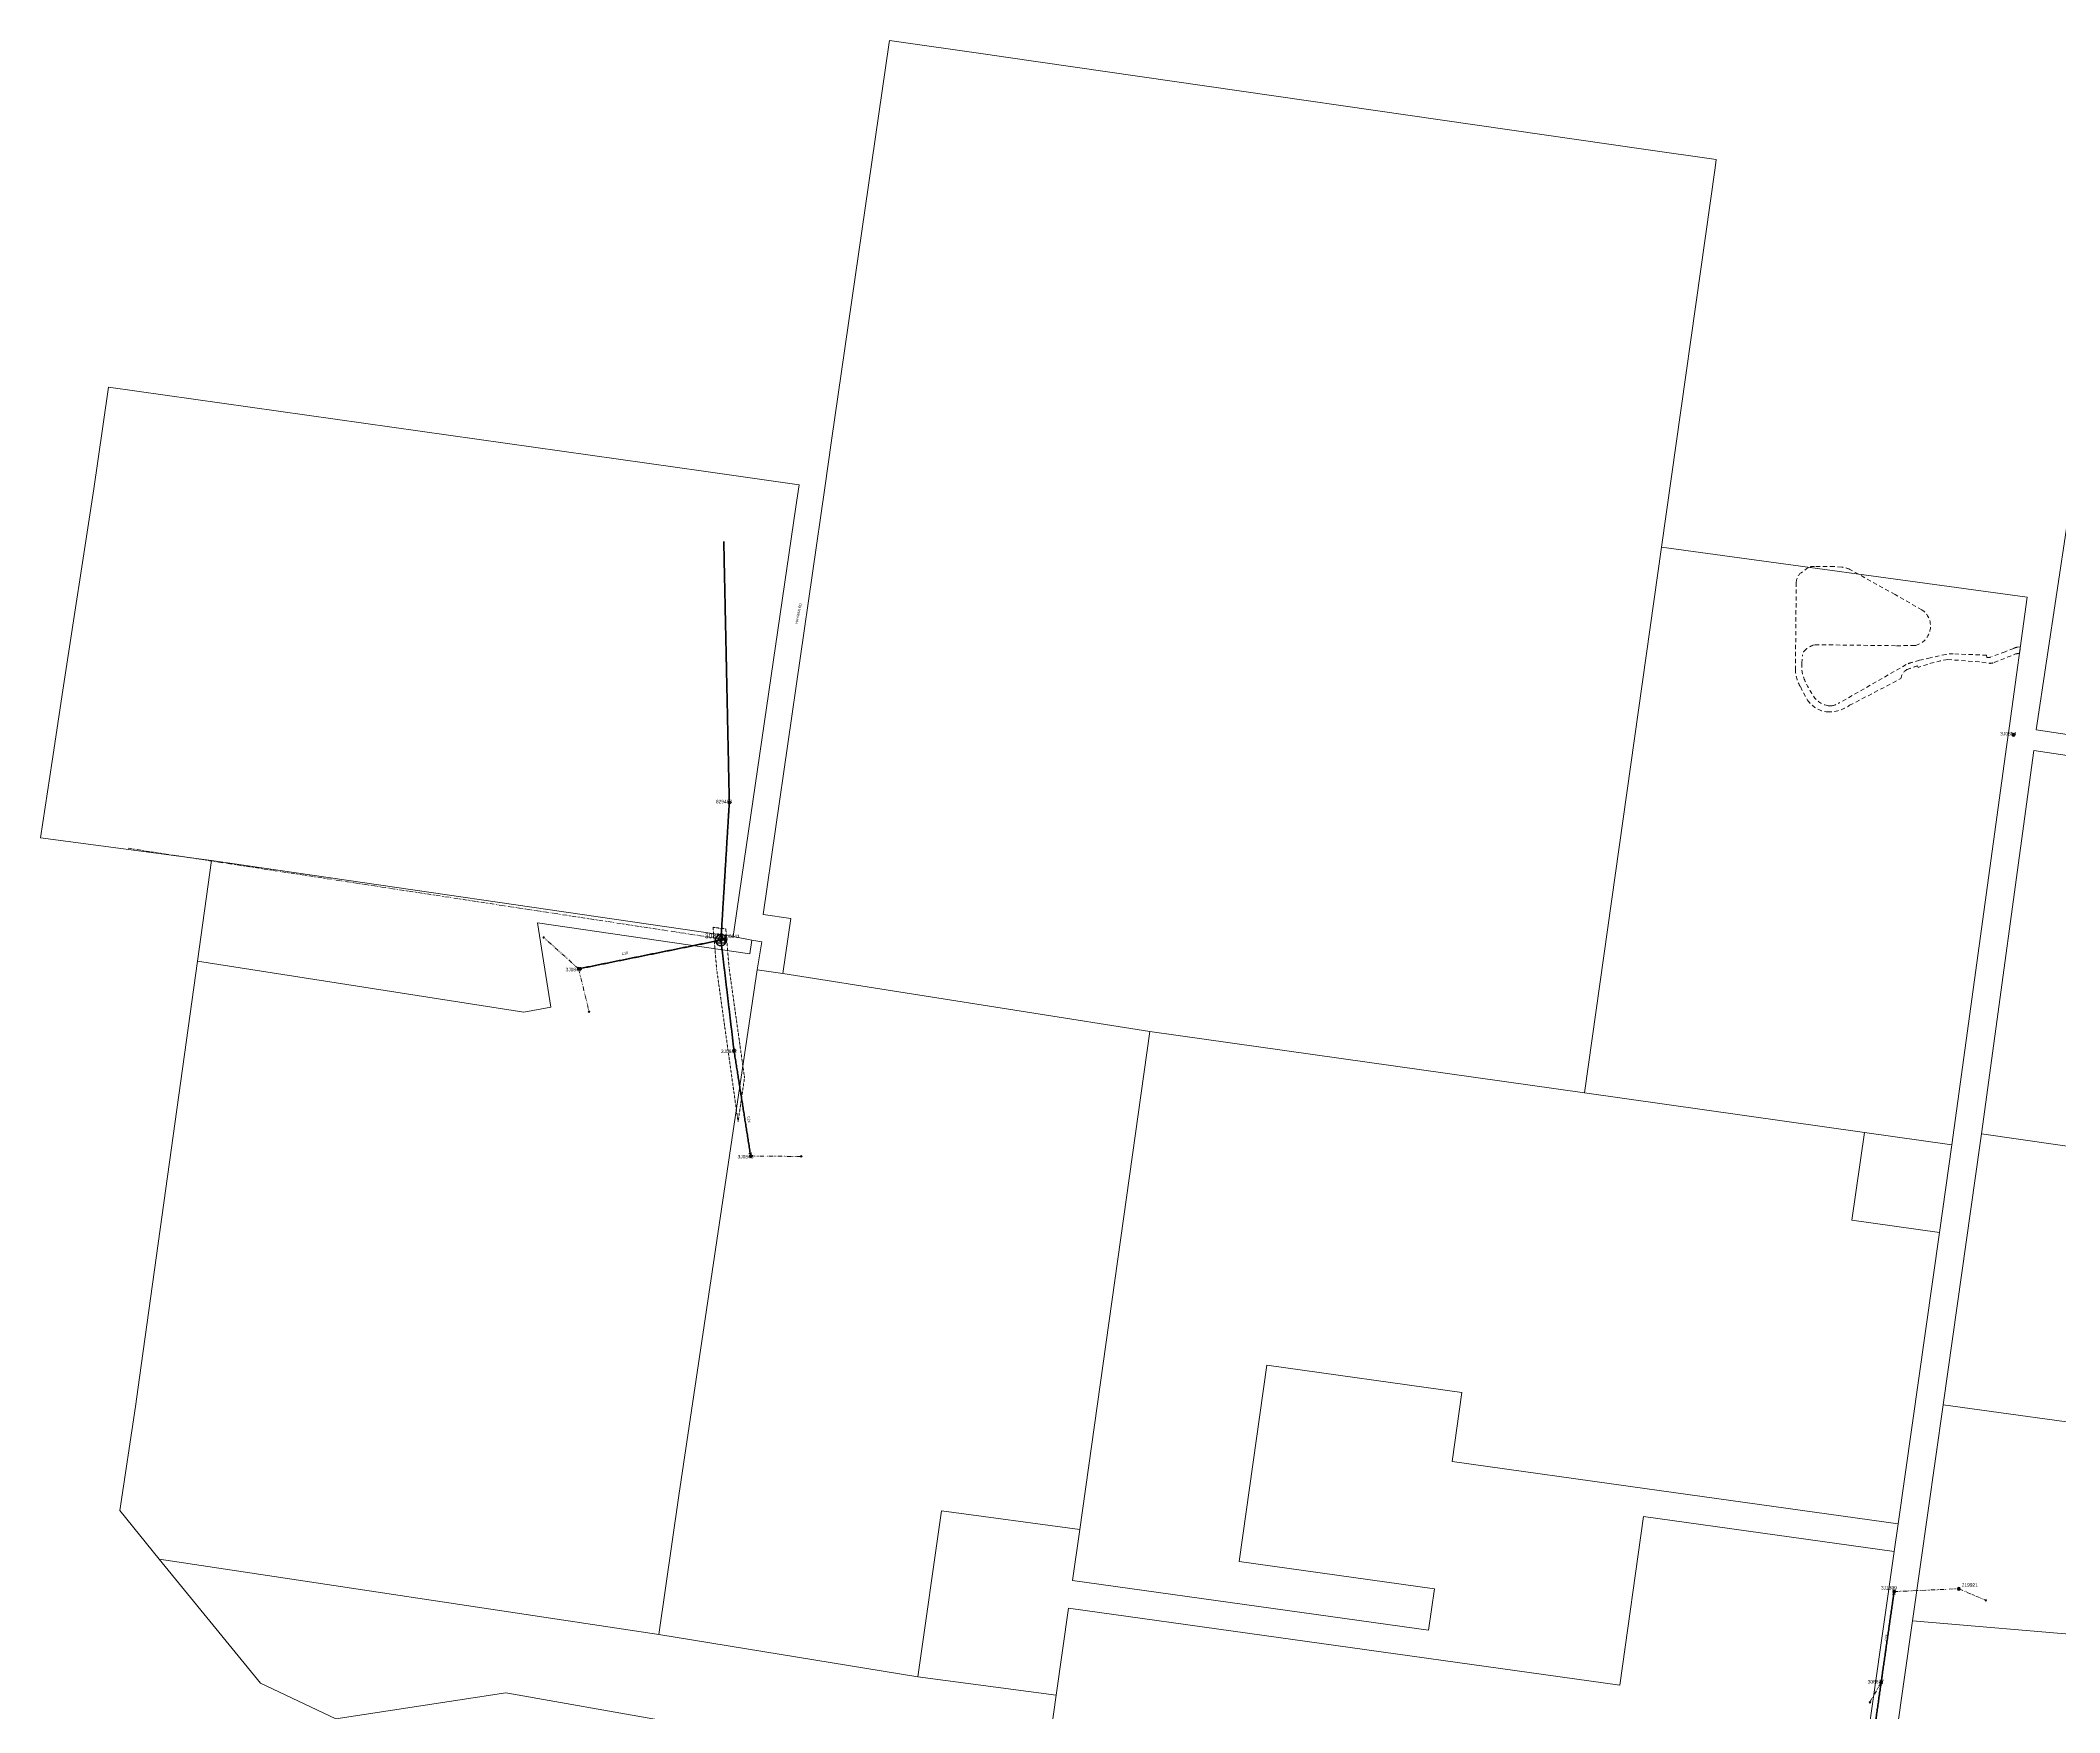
# Model space of a CAD drawing. Header units: metres. Extents: x 244561 to 254068, y 6159332 to 6162744.
# Drawn here: x 249510 to 250965, y 6161540 to 6162744 of the extents above; entities that cross this region are included whole.
import ezdxf
from ezdxf.enums import TextEntityAlignment as Align

# ---------------------------------------------------------------- set-up
doc = ezdxf.new("R2010")
doc.units = ezdxf.units.M
for name, pattern in [('Cable Exist OH', [1, 1, 0]), ('Dash', [5, 3, -2]), ('DASHED', [19.05, 12.7, -6.35]), ('HIDDEN2', [0.1875, 0.125, -0.0625]), ('PHANTOMX2', [6.6, 3, -0.75, 0.2, -0.75, 0.2, -0.75, 0.2, -0.75])]:
    doc.linetypes.add(name, pattern=pattern)
doc.layers.get('0').update_dxf_attribs({"color": 6})
for name, color, linetype, lineweight in [('_User_HV_Exist', 1, 'Continuous', 35), ('_User_LV_Exist', 5, 'Continuous', 35), ('Cadastre Developer_SP_EXT', 98, 'Continuous', 15), ('Cadastre Developer_SP_NEW', 92, 'Continuous', 15), ('Cadastre Land Parcels_SP_EXT', 118, 'Continuous', 15), ('Cadastre Other Property_SP_EXT', 138, 'DASHED', 15), ('Cadastre Roads_SP_EXT', 218, 'Continuous', 15), ('Mains_HV_EXT', 13, 'Continuous', 25), ('Mains_LV_EXT', 163, 'Continuous', 25), ('Services_SP_EXT', 42, 'PHANTOMX2', 20)]:
    doc.layers.add(name, color=color, linetype=linetype, lineweight=lineweight)
for name, color, linetype in [('Equip_LV_EXT', 7, 'Continuous'), ('Sub_SP_TR_HV_LV_EXT', 7, 'Continuous'), ('SupportsOH_SP_TR_HV_LV_SL_EXT', 7, 'Continuous')]:
    doc.layers.add(name, color=color, linetype=linetype)
doc.styles.add('POLE_LABEL', font='arial.ttf', dxfattribs={"height": 2})
doc.styles.get("Standard").update_dxf_attribs({"font": 'arial.ttf'})

# ---------------------------------------------------------------- blocks, each defined once
blk = doc.blocks.new('SUB_POLE_EXT')
at = {"flags": 128}
for points in [[(0, 4), (-0.1, 4), (-0.2, 4), (-0.3, 4), (-0.4, 4), (-0.5, 4), (-0.6, 3.9), (-0.7, 3.9), (-0.8, 3.9), (-0.9, 3.9), (-1, 3.9), (-1.1, 3.8), (-1.2, 3.8), (-1.3, 3.8), (-1.4, 3.7), (-1.5, 3.7), (-1.6, 3.7), (-1.7, 3.6), (-1.8, 3.6), (-1.8, 3.6), (-1.9, 3.5), (-2, 3.5), (-2.1, 3.4), (-2.2, 3.4), (-2.3, 3.3), (-2.3, 3.2), (-2.4, 3.2), (-2.5, 3.1), (-2.6, 3.1), (-2.6, 3), (-2.7, 2.9), (-2.8, 2.9), (-2.9, 2.8), (-2.9, 2.7), (-3, 2.6), (-3.1, 2.6), (-3.1, 2.5), (-3.2, 2.4), (-3.2, 2.3), (-3.3, 2.3), (-3.4, 2.2), (-3.4, 2.1), (-3.5, 2), (-3.5, 1.9), (-3.6, 1.8), (-3.6, 1.8), (-3.6, 1.7), (-3.7, 1.6), (-3.7, 1.5), (-3.7, 1.4), (-3.8, 1.3), (-3.8, 1.2), (-3.8, 1.1), (-3.9, 1), (-3.9, 0.9), (-3.9, 0.8), (-3.9, 0.7), (-3.9, 0.6), (-4, 0.5), (-4, 0.4), (-4, 0.3), (-4, 0.2), (-4, 0.1), (-4, 0), (-4, 0), (-4, -0.1), (-4, -0.2), (-4, -0.3), (-4, -0.4), (-4, -0.5), (-3.9, -0.6), (-3.9, -0.7), (-3.9, -0.8), (-3.9, -0.9), (-3.9, -1), (-3.8, -1.1), (-3.8, -1.2), (-3.8, -1.3), (-3.7, -1.4), (-3.7, -1.5), (-3.7, -1.6), (-3.6, -1.7), (-3.6, -1.8), (-3.6, -1.8), (-3.5, -1.9), (-3.5, -2), (-3.4, -2.1), (-3.4, -2.2), (-3.3, -2.3), (-3.2, -2.3), (-3.2, -2.4), (-3.1, -2.5), (-3.1, -2.6), (-3, -2.6), (-2.9, -2.7), (-2.9, -2.8), (-2.8, -2.9), (-2.7, -2.9), (-2.6, -3), (-2.6, -3.1), (-2.5, -3.1), (-2.4, -3.2), (-2.3, -3.2), (-2.3, -3.3), (-2.2, -3.4), (-2.1, -3.4), (-2, -3.5), (-1.9, -3.5), (-1.8, -3.6), (-1.8, -3.6), (-1.7, -3.6), (-1.6, -3.7), (-1.5, -3.7), (-1.4, -3.7), (-1.3, -3.8), (-1.2, -3.8), (-1.1, -3.8), (-1, -3.9), (-0.9, -3.9), (-0.8, -3.9), (-0.7, -3.9), (-0.6, -3.9), (-0.5, -4), (-0.4, -4), (-0.3, -4), (-0.2, -4), (-0.1, -4), (0, -4), (0, -4), (0.1, -4), (0.2, -4), (0.3, -4), (0.4, -4), (0.5, -4), (0.6, -3.9), (0.7, -3.9), (0.8, -3.9), (0.9, -3.9), (1, -3.9), (1.1, -3.8), (1.2, -3.8), (1.3, -3.8), (1.4, -3.7), (1.5, -3.7), (1.6, -3.7), (1.7, -3.6), (1.8, -3.6), (1.8, -3.6), (1.9, -3.5), (2, -3.5), (2.1, -3.4), (2.2, -3.4), (2.3, -3.3), (2.3, -3.2), (2.4, -3.2), (2.5, -3.1), (2.6, -3.1), (2.6, -3), (2.7, -2.9), (2.8, -2.9), (2.9, -2.8), (2.9, -2.7), (3, -2.6), (3.1, -2.6), (3.1, -2.5), (3.2, -2.4), (3.2, -2.3), (3.3, -2.3), (3.4, -2.2), (3.4, -2.1), (3.5, -2), (3.5, -1.9), (3.6, -1.8), (3.6, -1.8), (3.6, -1.7), (3.7, -1.6), (3.7, -1.5), (3.7, -1.4), (3.8, -1.3), (3.8, -1.2), (3.8, -1.1), (3.9, -1), (3.9, -0.9), (3.9, -0.8), (3.9, -0.7), (3.9, -0.6), (4, -0.5), (4, -0.4), (4, -0.3), (4, -0.2), (4, -0.1), (4, 0), (4, 0), (4, 0.1), (4, 0.2), (4, 0.3), (4, 0.4), (4, 0.5), (3.9, 0.6), (3.9, 0.7), (3.9, 0.8), (3.9, 0.9), (3.9, 1), (3.8, 1.1), (3.8, 1.2), (3.8, 1.3), (3.7, 1.4), (3.7, 1.5), (3.7, 1.6), (3.6, 1.7), (3.6, 1.8), (3.6, 1.8), (3.5, 1.9), (3.5, 2), (3.4, 2.1), (3.4, 2.2), (3.3, 2.3), (3.2, 2.3), (3.2, 2.4), (3.1, 2.5), (3.1, 2.6), (3, 2.6), (2.9, 2.7), (2.9, 2.8), (2.8, 2.9), (2.7, 2.9), (2.6, 3), (2.6, 3.1), (2.5, 3.1), (2.4, 3.2), (2.3, 3.2), (2.3, 3.3), (2.2, 3.4), (2.1, 3.4), (2, 3.5), (1.9, 3.5), (1.8, 3.6), (1.8, 3.6), (1.7, 3.6), (1.6, 3.7), (1.5, 3.7), (1.4, 3.7), (1.3, 3.8), (1.2, 3.8), (1.1, 3.8), (1, 3.9), (0.9, 3.9), (0.8, 3.9), (0.7, 3.9), (0.6, 3.9), (0.5, 4), (0.4, 4), (0.3, 4), (0.2, 4), (0.1, 4), (0, 4)], [(0, 4), (-3.5, -2), (3.5, -2)]]:
    blk.add_lwpolyline(points, close=True, dxfattribs=at)
at = {"flags": 8}
blk.add_attdef('ASSET_NUM', text='', height=2.5, dxfattribs=at).set_placement((0, 7), align=Align.MIDDLE_CENTER)
for tag, flags, p in [('STREET_CODE', 9, (-1.4, 1.4)), ('NO_PHASES', 9, (-1.4, 1)), ('OPERATED_BY', 9, (-1.4, 0.6)), ('MAINTAINED_BY', 9, (-1.4, 0.4)), ('ORIENTATION', 9, (-1.4, 0.2)), ('OWNED_BY', 9, (-1.4, 0)), ('CONSTRUCTED_VOLTAGE', 9, (-1.1, 0.7)), ('OPERATING_VOLTAGE', 9, (-1.1, 0.3)), ('STATE', 9, (-1.4, -0.4)), ('USAGE', 9, (-1.4, -0.8)), ('LEGEND', 9, (-1.4, -1)), ('SUBURB', 9, (-1.4, -1.2)), ('STREETNAME', 9, (-1.4, -1.4)), ('LOCATION', 9, (-1.4, -1.6)), ('NOTES', 9, (-1.4, -1.8)), ('Z', 1, (-1.4, -2)), ('SECONDARY_VOLTAGE', 9, (-1.1, -0.7)), ('SUBSTATION_TYPE', 9, (-1.1, -1.1))]:
    blk.add_attdef(tag, text='', height=0.1, dxfattribs=dict(flags=flags)).set_placement(p, align=Align.MIDDLE_LEFT)
blk = doc.blocks.new('LV_OH_LINKS_DISTFUSE_EXT')
for p, q in [((0, 0), (0.96, 0)), ((3.84, 0), (4.8, 0))]:
    blk.add_line(p, q)
blk.add_lwpolyline([(3.84, -1.2), (3.84, 1.2), (0.96, -1.2), (0.96, 1.2)], close=True)
at = {"flags": 9}
for tag, p in [('ACTUAL_STATUS', (0, 0)), ('CONSTRUCTED_VOLTAGE', (0, -0.2)), ('OPERATING_VOLTAGE', (0, -0.6)), ('ORIENTATION', (0, -0.8)), ('OWNED_BY', (0, -1)), ('STATE', (0, -1.2)), ('SWITCH_TYPE', (0, -1.4)), ('NO_PHASES', (0, -0.4)), ('USAGE', (0, -1.6)), ('NOTES', (0, -1.8))]:
    blk.add_attdef(tag, text='', height=0.2, dxfattribs=at).set_placement(p, align=Align.MIDDLE_LEFT)
at = {"flags": 1}
blk.add_attdef('Z', (0, 0), '', height=0.2, dxfattribs=at)
blk = doc.blocks.new('CCP_EXT')
blk.add_wipeout([(0, 0.6), (0.6, 0), (0, -0.6), (-0.6, 0)])
blk.add_lwpolyline([(-0.6, 0), (0, 0.6), (0.6, 0), (0, -0.6), (-0.6, 0)])
at = {"flags": 1}
blk.add_attdef('Z', (0, 0), '', height=0.2, dxfattribs=at)
at = {"flags": 9}
for tag, p in [('CCP_TYPE', (0, 0)), ('CONSTRUCTED_VOLTAGE', (0, -0.2)), ('NO_PHASES', (0, -0.4)), ('OPERATING_VOLTAGE', (0, -0.6)), ('ORIENTATION', (0, -0.8)), ('OWNED_BY', (0, -1)), ('USAGE', (0, -1.2)), ('LEGEND', (0, -1.4)), ('LIFE_SUPPORT', (0, -1.6)), ('STATE', (0, -1.8)), ('NOTES', (0, -2))]:
    blk.add_attdef(tag, text='', height=0.2, dxfattribs=at).set_placement(p, align=Align.MIDDLE_LEFT)
blk = doc.blocks.new('POLE_EXT')
blk.add_hatch(color=256).paths.add_polyline_path([(-1, 0, 1), (1, 0, 1)])
blk.add_lwpolyline([(-1, 0, 1), (1, 0, 1)], format="xyb", close=True)
at = {"flags": 8}
blk.add_attdef('pNumber', text='', height=2, dxfattribs=at).set_placement((2.5, 2.5), align=Align.MIDDLE_CENTER)
at = {"style": 'POLE_LABEL', "flags": 9}
for tag, p in [('STRUCTURE_PLANT_NUMBER', (1.4, 0)), ('STREET_CODE', (1.4, -0.2))]:
    blk.add_attdef(tag, text='', height=0.2, dxfattribs=at).set_placement(p, align=Align.MIDDLE_LEFT)
at = {"flags": 9}
for tag, p in [('OWNED_BY', (1.4, -0.4)), ('PARENT', (1.4, -0.6)), ('SPECIAL_USE', (1.4, -0.8)), ('STATE', (1.4, -1)), ('USAGE', (1.4, -1.2)), ('cLV', (1.4, -1.4)), ('hDepth', (1.4, -1.6)), ('hDia', (1.4, -1.8)), ('cHV', (1.4, -2)), ('LBRACKET', (1.4, -2.2)), ('LExisting', (1.4, -2.4)), ('LANTNUMBER', (1.4, -2.6)), ('LOther', (1.4, -2.8)), ('LRemove', (1.4, -3)), ('LEGEND', (1.4, -3.2)), ('cLinedev', (1.4, -3.4)), ('LOCATION', (1.4, -3.6)), ('pExisting', (1.4, -3.8)), ('PFNUMBER', (1.4, -4)), ('NEWPFNUMBER', (1.4, -4.2)), ('pFooting', (1.4, -4.4)), ('pNew', (1.4, -4.6)), ('pRelocate', (1.4, -5)), ('pRemove', (1.4, -5.2)), ('pReplace', (1.4, -5.4)), ('pStay', (1.4, -5.6)), ('pType', (1.4, -5.8)), ('cspan', (1.4, -6)), ('STREETNAME', (1.4, -6.2)), ('SUBURB', (1.4, -6.4)), ('NOTES', (1.4, -6.6)), ('MAINTAINED_BY', (1.4, -6.8)), ('OPERATED_BY', (1.4, -7))]:
    blk.add_attdef(tag, text='', height=0.2, dxfattribs=at).set_placement(p, align=Align.MIDDLE_LEFT)
at = {"flags": 1}
blk.add_attdef('Z', (1.4, -7.3), '', height=0.2, dxfattribs=at)
blk = doc.blocks.new('End Shackle_EXT')
blk.add_wipeout([(0, 0.3), (1.8, 0.3), (1.8, -0.3), (0, -0.3)])
blk.add_line((1.8, -1), (1.8, 1))
at = {"flags": 1}
blk.add_attdef('Z', (0, 0), '', height=0.2, dxfattribs=at)
at = {"flags": 9}
for tag, p in [('CONNECTOR_TYPE', (0, 0)), ('CONSTRUCTED_VOLTAGE', (0, -0.2)), ('NO_PHASES', (0, -0.4)), ('OPERATING_VOLTAGE', (0, -0.6)), ('ORIENTATION', (0, -0.8)), ('OWNED_BY', (0, -1)), ('STATE', (0, -1.2)), ('USAGE', (0, -1.4)), ('NOTES', (0, -1.6))]:
    blk.add_attdef(tag, text='', height=0.2, dxfattribs=at).set_placement(p, align=Align.MIDDLE_LEFT)

msp = doc.modelspace()

# ---------------------------------------------------------------- linework, layer by layer
at = {"layer": '_User_HV_Exist', "linetype": 'Cable Exist OH'}
msp.add_lwpolyline([(250002.7164, 6162383.3796), (250006.707, 6162195.18), (250000.659, 6162096.142)], dxfattribs=at)
at = {"layer": 'Cadastre Developer_SP_EXT', "linetype": 'Dash'}
msp.add_lwpolyline([(250936.9923, 6162307.3327), (250934.7917, 6162307.0915), (250934.7917, 6162307.0915, 0.122565009), (250932.1426, 6162306.2494), (250932.1426, 6162306.2494), (250925.9803, 6162303.7824), (250916.3135, 6162300.315), (250916.3135, 6162300.315, -0.135659905), (250912.7884, 6162299.6372), (250912.7884, 6162299.6372), (250912.599, 6162301.3361), (250888.5771, 6162302.3736), (250888.5771, 6162302.3736, 0.067452913), (250883.3382, 6162301.8793), (250883.3382, 6162301.8793), (250872.0199, 6162299.5558), (250864.3584, 6162297.6778), (250858.9212, 6162296.1461), (250858.9212, 6162296.1461, 0.075575081), (250854.7198, 6162294.5641), (250854.7198, 6162294.5641), (250806.3312, 6162266.9342), (250806.3312, 6162266.9342, -0.076668292), (250800.9932, 6162264.8579), (250800.9932, 6162264.8579), (250798.5218, 6162264.9082), (250798.5218, 6162264.9082, -0.204988995), (250787.8457, 6162271.8283), (250787.8457, 6162271.8283, -0.045902532), (250780.8265, 6162285.0246), (250780.8265, 6162285.0246, -0.113483549), (250779.5419, 6162295.6015), (250779.5419, 6162295.6015), (250779.8882, 6162301.385), (250779.8882, 6162301.385, -0.215762975), (250782.6053, 6162305.6353), (250782.6053, 6162305.6353, -0.075047609), (250787.6977, 6162308.6513), (250787.6977, 6162308.6513), (250788.9823, 6162308.8985), (250847.7997, 6162308.2059), (250859.9586, 6162308.305), (250861.5407, 6162308.453), (250861.5407, 6162308.453, 0.593774114), (250867.6201, 6162332.7709), (250867.6201, 6162332.7709), (250865.8901, 6162334.0066), (250846.6143, 6162345.0793), (250814.0415, 6162363.1682), (250814.0415, 6162363.1682, 0.095805108), (250808.2092, 6162364.7502), (250808.2092, 6162364.7502), (250802.6729, 6162365.2445), (250788.5368, 6162365.3436), (250788.5368, 6162365.3436, 0.126021487), (250783.9905, 6162364.4542), (250783.9905, 6162364.4542), (250778.8997, 6162360.7959), (250778.8997, 6162360.7959, 0.217440659), (250775.4396, 6162353.7278), (250775.4396, 6162353.7278), (250774.8462, 6162291.1544), (250774.8462, 6162291.1544, 0.137778407), (250778.4054, 6162278.698), (250778.4054, 6162278.698), (250783.5451, 6162269.0105), (250783.5451, 6162269.0105, 0.220429245), (250797.9786, 6162260.5084), (250797.9786, 6162260.5084, 0.160512865), (250813.8936, 6162265.2545), (250813.8936, 6162265.2545), (250850.8646, 6162284.5303), (250850.8646, 6162284.5303, -0.232182144), (250855.1149, 6162290.9561), (250855.1149, 6162290.9561, -0.020198698), (250862.7276, 6162293.7235), (250862.7276, 6162293.7235), (250863.2218, 6162292.4389), (250863.2218, 6162292.4389, -0.04935719), (250884.4748, 6162298.2713), (250884.4748, 6162298.2713), (250909.2633, 6162296.3933), (250914.2461, 6162295.5541), (250914.2461, 6162295.5541, 0.141784931), (250918.0909, 6162296.1579), (250918.0909, 6162296.1579), (250933.0039, 6162302.0406), (250933.0039, 6162302.0406, -0.122371754), (250936.3189, 6162302.5156), (250936.3189, 6162302.5156), (250936.9923, 6162307.3327)], format="xyb", close=True, dxfattribs=at)
at = {"layer": 'Cadastre Developer_SP_NEW', "linetype": 'Continuous'}
for points in [[(250678.3725, 6162379.1332), (250716.9694, 6162652.4109), (250717.8219, 6162658.4495), (250665.4105, 6162665.999), (250206.0168, 6162732.1718), (250191.2199, 6162734.3029), (250122.1073, 6162744.2564), (250121.5754, 6162741.1521), (250080.4105, 6162456.0852), (250075.4957, 6162422.0485), (250031.0885, 6162114.5005), (250050.9413, 6162111.6348), (250045.2404, 6162072.1781), (250309.6844, 6162030.3972), (250622.8676, 6161986.1237), (250678.3725, 6162379.1332)], [(251175.9008, 6162415.6499), (250978.1357, 6162445.465), (250948.3219, 6162247.698), (251146.0863, 6162217.8849), (251175.9008, 6162415.6499)], [(250927.0513, 6162235.3704), (250929.1463, 6162250.5888), (250941.9078, 6162343.279), (250678.3725, 6162379.1332), (250622.8676, 6161986.1237), (250824.5834, 6161957.6078), (250887.5811, 6161948.6657), (250927.0513, 6162235.3704)], [(250887.5811, 6161948.6657), (250824.5834, 6161957.6078), (250815.6119, 6161894.4111), (250878.6102, 6161885.4672), (250887.5811, 6161948.6657)], [(250142.6192, 6161565.3898), (249955.9198, 6161595.8387), (249595.9727, 6161650.0531), (249668.87, 6161560.783), (249723.1886, 6161535.0462), (249845.6449, 6161553.9722), (249959.7441, 6161533.6443), (250008.2429, 6161465.5101), (250101.1214, 6161428.4146), (250194.8277, 6161418.512), (250225.9175, 6161435.893), (250242.3211, 6161552.1242), (250142.6192, 6161565.3898)]]:
    msp.add_lwpolyline(points, close=True, dxfattribs=at)
msp.add_lwpolyline([(251363.8959, 6162169.9848), (250946.5291, 6162232.7076), (250908.9569, 6161956.5849), (251128.8201, 6161924.954)], dxfattribs=at)
at = {"layer": 'Cadastre Land Parcels_SP_EXT', "linetype": 'Continuous'}
for points in [[(250678.3725, 6162379.1332), (250716.9694, 6162652.4109), (250717.8219, 6162658.4495), (250665.4105, 6162665.999), (250206.0168, 6162732.1718), (250191.2199, 6162734.3029), (250122.1073, 6162744.2564), (250121.5754, 6162741.1521), (250080.4105, 6162456.0852), (250075.4957, 6162422.0485), (250031.0885, 6162114.5005), (250050.9413, 6162111.6348), (250045.2404, 6162072.1781), (250309.6844, 6162030.3972), (250622.8676, 6161986.1237), (250678.3725, 6162379.1332)], [(250012.2838, 6162118.6225), (250054.5999, 6162408.1965), (250056.9242, 6162424.1012), (249988.0781, 6162433.8228), (249559.4652, 6162494.3611), (249551.8238, 6162441.1651), (249548.7848, 6162421.2941), (249526.5868, 6162276.1253), (249518.7675, 6162224.9914), (249510.3204, 6162169.7481), (249633.5553, 6162153.3706), (250009.3815, 6162098.7484), (250012.2838, 6162118.6225)], [(251175.9008, 6162415.6499), (250978.1357, 6162445.465), (250948.3219, 6162247.698), (251146.0863, 6162217.8849), (251175.9008, 6162415.6499)], [(250927.0513, 6162235.3704), (250929.1463, 6162250.5888), (250941.9078, 6162343.279), (250678.3725, 6162379.1332), (250622.8676, 6161986.1237), (250824.5834, 6161957.6078), (250887.5811, 6161948.6657), (250927.0513, 6162235.3704)], [(249633.5553, 6162153.3706), (249623.4853, 6162080.9092), (249858.6723, 6162044.1488), (249878.1868, 6162047.8174), (249868.482, 6162108.534), (250021.5303, 6162086.2054), (250022.9996, 6162095.9876), (250009.3815, 6162098.7484), (249633.5553, 6162153.3706)], [(249868.482, 6162108.534), (249878.1868, 6162047.8174), (249858.6723, 6162044.1488), (249623.4853, 6162080.9092), (249581.8145, 6161781.0516), (249578.9091, 6161760.1472), (249567.4544, 6161685.209), (249595.9727, 6161650.0531), (249955.9198, 6161595.8387), (249970.2165, 6161696.0076), (250026.865, 6162074.7276), (250030.2304, 6162094.8748), (250022.9996, 6162095.9876), (250021.5303, 6162086.2054), (249868.482, 6162108.534)], [(250309.6844, 6162030.3972), (250045.2404, 6162072.1781), (250026.865, 6162074.7276), (249970.2165, 6161696.0076), (249955.9198, 6161595.8387), (250142.6192, 6161565.3898), (250159.4794, 6161684.9045), (250259.18, 6161671.6346), (250309.6844, 6162030.3972)], [(250878.6102, 6161885.4672), (250815.6119, 6161894.4111), (250824.5834, 6161957.6078), (250622.8676, 6161986.1237), (250309.6844, 6162030.3972), (250259.18, 6161671.6346), (250253.9996, 6161634.8422), (250510.5968, 6161598.9444), (250514.7775, 6161628.8341), (250374.1254, 6161648.5111), (250393.9132, 6161789.9627), (250534.56, 6161770.285), (250527.5929, 6161720.4799), (250668.0087, 6161700.8367), (250848.8085, 6161675.5421), (250878.6102, 6161885.4672)], [(250887.5811, 6161948.6657), (250824.5834, 6161957.6078), (250815.6119, 6161894.4111), (250878.6102, 6161885.4672), (250887.5811, 6161948.6657)], [(251128.8201, 6161924.954), (250908.9569, 6161956.5849), (250907.9668, 6161949.7922), (250881.2937, 6161761.2499), (251010.2242, 6161743.622), (250989.0847, 6161594.7264), (250859.227, 6161605.8104), (250835.7088, 6161440.1525), (251089.6478, 6161403.8411), (251128.8201, 6161924.954)], [(250668.0087, 6161700.8367), (250527.5929, 6161720.4799), (250534.56, 6161770.285), (250393.9132, 6161789.9627), (250374.1254, 6161648.5111), (250514.7775, 6161628.8341), (250510.5968, 6161598.9444), (250253.9996, 6161634.8422), (250259.18, 6161671.6346), (250159.4794, 6161684.9045), (250142.6192, 6161565.3898), (250242.3211, 6161552.1242), (250251.1796, 6161614.9227), (250509.0985, 6161578.8448), (250648.4408, 6161559.3543), (250665.4396, 6161680.8804), (250845.9814, 6161655.6267), (250848.8085, 6161675.5421), (250668.0087, 6161700.8367)], [(251010.2242, 6161743.622), (250881.2937, 6161761.2499), (250859.227, 6161605.8104), (250989.0847, 6161594.7264), (251010.2242, 6161743.622)], [(250845.9814, 6161655.6267), (250665.4396, 6161680.8804), (250648.4408, 6161559.3543), (250509.0985, 6161578.8448), (250251.1796, 6161614.9227), (250242.3211, 6161552.1242), (250225.9175, 6161435.893), (250222.3891, 6161410.893), (250188.2037, 6161168.6666), (250433.3887, 6161131.7424), (250515.0603, 6161119.939), (250532.9043, 6161117.3844), (250592.2306, 6161109.048), (250596.5743, 6161137.8604), (250692.902, 6161144.5094), (250780.3728, 6161168.1251), (250761.0465, 6161210.39), (250709.3185, 6161363.0839), (250709.1948, 6161401.8671), (250811.0243, 6161409.4127), (250815.7958, 6161442.9991), (250845.9814, 6161655.6267)], [(250142.6192, 6161565.3898), (249955.9198, 6161595.8387), (249595.9727, 6161650.0531), (249668.87, 6161560.783), (249723.1886, 6161535.0462), (249845.6449, 6161553.9722), (249959.7441, 6161533.6443), (250008.2429, 6161465.5101), (250101.1214, 6161428.4146), (250194.8277, 6161418.512), (250225.9175, 6161435.893), (250242.3211, 6161552.1242), (250142.6192, 6161565.3898)]]:
    msp.add_lwpolyline(points, close=True, dxfattribs=at)
msp.add_lwpolyline([(251363.8959, 6162169.9848), (250946.5291, 6162232.7076), (250908.9569, 6161956.5849), (251128.8201, 6161924.954)], dxfattribs=at)
at = {"layer": 'Cadastre Other Property_SP_EXT', "linetype": 'HIDDEN2'}
msp.add_lwpolyline([(250004.1838, 6162104.1238), (249995.0464, 6162105.3384), (249997.5843, 6162075.1807), (250013.028, 6161965.2062), (250017.6583, 6161996.976), (250006.535, 6162076.185), (250004.1838, 6162104.1238)], close=True, dxfattribs=at)
at = {"layer": 'Mains_HV_EXT', "linetype": 'Cable Exist OH'}
msp.add_lwpolyline([(250002.7164, 6162383.3796), (250006.707, 6162195.18), (250000.659, 6162096.142)], dxfattribs=at)
at = {"layer": 'Services_SP_EXT'}
msp.add_lwpolyline([(250845.958, 6161626.8093), (250892.65, 6161628.86)], dxfattribs=at)

# ---------------------------------------------------------------- block references
at = {"layer": 'Equip_LV_EXT'}
for p in [(250000.2523, 6162097.0556), (250000.659, 6162097.142)]:
    msp.add_blockref('LV_OH_LINKS_DISTFUSE_EXT', p, dxfattribs=at)
at = {"layer": 'Sub_SP_TR_HV_LV_EXT'}
ref = msp.add_blockref('SUB_POLE_EXT', (250000.659, 6162096.142), dxfattribs=at)
ref.add_attrib('ASSET_NUM', '30828', dxfattribs={"layer": '0', "height": 3.5}).set_placement((250002.659, 6162096.392), align=Align.BOTTOM_RIGHT)
at = {"layer": 'SupportsOH_SP_TR_HV_LV_SL_EXT'}
ref = msp.add_blockref('POLE_EXT', (250931.8865, 6162244.0646), dxfattribs=at)
ref.add_attrib('ASSET_NUM', '3J0854', dxfattribs={"layer": '0', "height": 2.5, "style": 'POLE_LABEL'}).set_placement((250933.8865, 6162244.8146), align=Align.MIDDLE_RIGHT)
ref = msp.add_blockref('POLE_EXT', (250006.707, 6162195.18), dxfattribs=at)
ref.add_attrib('ASSET_NUM', '829498', dxfattribs={"layer": '0', "height": 2.5, "style": 'POLE_LABEL'}).set_placement((250008.707, 6162195.93), align=Align.MIDDLE_RIGHT)
ref = msp.add_blockref('POLE_EXT', (250000.659, 6162096.142), dxfattribs=at)
ref.add_attrib('ASSET_NUM', '3J0841', dxfattribs={"layer": '0', "height": 2.5, "style": 'POLE_LABEL'}).set_placement((250002.659, 6162096.892), align=Align.BOTTOM_LEFT)
ref = msp.add_blockref('POLE_EXT', (249898.172, 6162075.414), dxfattribs=at)
ref.add_attrib('ASSET_NUM', '3J0844', dxfattribs={"layer": '0', "height": 2.5, "style": 'POLE_LABEL'}).set_placement((249900.172, 6162076.164), align=Align.TOP_RIGHT)
ref = msp.add_blockref('POLE_EXT', (250010.098, 6162016.501), dxfattribs=at)
ref.add_attrib('ASSET_NUM', '3J0842', dxfattribs={"layer": '0', "height": 2.5, "style": 'POLE_LABEL'}).set_placement((250012.098, 6162017.251), align=Align.TOP_RIGHT)
ref = msp.add_blockref('POLE_EXT', (250022.08, 6161940.612), dxfattribs=at)
ref.add_attrib('ASSET_NUM', '3J0843', dxfattribs={"layer": '0', "height": 2.5, "style": 'POLE_LABEL'}).set_placement((250024.08, 6161941.362), align=Align.TOP_RIGHT)
ref = msp.add_blockref('POLE_EXT', (250845.958, 6161626.8094), dxfattribs=at)
ref.add_attrib('ASSET_NUM', '3J1399', dxfattribs={"layer": '0', "height": 2.5, "style": 'POLE_LABEL'}).set_placement((250847.958, 6161627.5594), align=Align.BOTTOM_RIGHT)
ref = msp.add_blockref('POLE_EXT', (250836.5934, 6161561.2818), dxfattribs=at)
ref.add_attrib('ASSET_NUM', '308627', dxfattribs={"layer": '0', "height": 2.5, "rotation": 1.0000001, "style": 'POLE_LABEL'}).set_placement((250838.5934, 6161562.0318), align=Align.MIDDLE_RIGHT)

# ---------------------------------------------------------------- texts
at = {"layer": 'Cadastre Roads_SP_EXT'}
msp.add_text('HAYMAN RD', height=1.8, rotation=78.2326624, dxfattribs=at).set_placement((250055.9072, 6162323.896))
at = {"layer": 'Mains_LV_EXT'}
for s, rotation, p in [('C18', 16.0748675, (249929.488, 6162085.111)), ('C26', 277.8018286, (250019.618, 6161969.1)), ('C26', 80.9253592, (250840.8879, 6161591.2842))]:
    msp.add_text(s, height=1.8, rotation=rotation, dxfattribs=at).set_placement(p)

# ---------------------------------------------------------------- next in the draw order: block references
at = {"layer": 'Mains_LV_EXT', "rotation": 260.8531095264098}
msp.add_blockref('End Shackle_EXT', (250845.958, 6161626.8094), dxfattribs=at)
at = {"layer": 'Services_SP_EXT'}
for p, rotation in [((249872.931, 6162098.031), 136.9112430285457), ((249905.691, 6162044.499), 282.5005190530374), ((250058.48, 6161940.252), 358.2937134969641), ((250911.991, 6161620.511), 335.5040443585903), ((250828.5135, 6161547.0891), 90.0000000000002)]:
    msp.add_blockref('CCP_EXT', p, dxfattribs=dict(at, rotation=rotation))

# ---------------------------------------------------------------- next in the draw order: linework, layer by layer
at = {"layer": '_User_LV_Exist', "linetype": 'Cable Exist OH'}
for points in [[(250836.5934, 6161561.2818), (250836.6204, 6161561.3831), (250845.958, 6161626.8094)], [(250828.4484, 6161503.6648), (250836.5934, 6161561.2818)]]:
    msp.add_lwpolyline(points, dxfattribs=at)
at = {"layer": 'Cadastre Developer_SP_NEW', "linetype": 'Continuous'}
for points in [[(250012.2838, 6162118.6225), (250054.5999, 6162408.1965), (250056.9242, 6162424.1012), (249988.0781, 6162433.8228), (249559.4652, 6162494.3611), (249551.8238, 6162441.1651), (249548.7848, 6162421.2941), (249526.5868, 6162276.1253), (249518.7675, 6162224.9914), (249510.3204, 6162169.7481), (249633.5553, 6162153.3706), (250009.3815, 6162098.7484), (250012.2838, 6162118.6225)], [(250878.6102, 6161885.4672), (250815.6119, 6161894.4111), (250824.5834, 6161957.6078), (250622.8676, 6161986.1237), (250309.6844, 6162030.3972), (250259.18, 6161671.6346), (250253.9996, 6161634.8422), (250510.5968, 6161598.9444), (250514.7775, 6161628.8341), (250374.1254, 6161648.5111), (250393.9132, 6161789.9627), (250534.56, 6161770.285), (250527.5929, 6161720.4799), (250668.0087, 6161700.8367), (250848.8085, 6161675.5421), (250878.6102, 6161885.4672)], [(251128.8201, 6161924.954), (250908.9569, 6161956.5849), (250907.9668, 6161949.7922), (250881.2937, 6161761.2499), (251010.2242, 6161743.622), (250989.0847, 6161594.7264), (250859.227, 6161605.8104), (250835.7088, 6161440.1525), (251089.6478, 6161403.8411), (251128.8201, 6161924.954)], [(250668.0087, 6161700.8367), (250527.5929, 6161720.4799), (250534.56, 6161770.285), (250393.9132, 6161789.9627), (250374.1254, 6161648.5111), (250514.7775, 6161628.8341), (250510.5968, 6161598.9444), (250253.9996, 6161634.8422), (250259.18, 6161671.6346), (250159.4794, 6161684.9045), (250142.6192, 6161565.3898), (250242.3211, 6161552.1242), (250251.1796, 6161614.9227), (250509.0985, 6161578.8448), (250648.4408, 6161559.3543), (250665.4396, 6161680.8804), (250845.9814, 6161655.6267), (250848.8085, 6161675.5421), (250668.0087, 6161700.8367)], [(251010.2242, 6161743.622), (250881.2937, 6161761.2499), (250859.227, 6161605.8104), (250989.0847, 6161594.7264), (251010.2242, 6161743.622)], [(250845.9814, 6161655.6267), (250665.4396, 6161680.8804), (250648.4408, 6161559.3543), (250509.0985, 6161578.8448), (250251.1796, 6161614.9227), (250242.3211, 6161552.1242), (250225.9175, 6161435.893), (250222.3891, 6161410.893), (250188.2037, 6161168.6666), (250433.3887, 6161131.7424), (250515.0603, 6161119.939), (250532.9043, 6161117.3844), (250592.2306, 6161109.048), (250596.5743, 6161137.8604), (250692.902, 6161144.5094), (250780.3728, 6161168.1251), (250761.0465, 6161210.39), (250709.3185, 6161363.0839), (250709.1948, 6161401.8671), (250811.0243, 6161409.4127), (250815.7958, 6161442.9991), (250845.9814, 6161655.6267)]]:
    msp.add_lwpolyline(points, close=True, dxfattribs=at)
at = {"layer": 'Mains_LV_EXT', "linetype": 'Cable Exist OH'}
for points in [[(250836.5934, 6161561.2818), (250836.6204, 6161561.3831), (250845.958, 6161626.8094)], [(250828.4484, 6161503.6648), (250836.5934, 6161561.2818)]]:
    msp.add_lwpolyline(points, dxfattribs=at)
at = {"layer": 'Services_SP_EXT'}
for points in [[(249573.462, 6162162.3027), (250000.2522, 6162097.0555)], [(249898.172, 6162075.414), (249872.931, 6162098.031)], [(249898.172, 6162075.414), (249905.691, 6162044.499)], [(250022.08, 6161940.612), (250058.48, 6161940.252)], [(250892.65, 6161628.86), (250911.991, 6161620.511)], [(250828.5135, 6161547.0892), (250836.5934, 6161561.2818)]]:
    msp.add_lwpolyline(points, dxfattribs=at)

# ---------------------------------------------------------------- next in the draw order: block references
at = {"layer": 'SupportsOH_SP_TR_HV_LV_SL_EXT'}
ref = msp.add_blockref('POLE_EXT', (250892.65, 6161628.86), dxfattribs=at)
ref.add_attrib('ASSET_NUM', '219921', dxfattribs={"layer": '0', "height": 2.5, "style": 'POLE_LABEL'}).set_placement((250894.65, 6161629.61), align=Align.BOTTOM_LEFT)

# ---------------------------------------------------------------- next in the draw order: block references
at = {"layer": 'Mains_LV_EXT'}
for p, rotation in [((249898.172, 6162075.414), 10.30034421468025), ((250022.08, 6161940.612), 97.87428849597576)]:
    msp.add_blockref('End Shackle_EXT', p, dxfattribs=dict(at, rotation=rotation))

# ---------------------------------------------------------------- next in the draw order: linework, layer by layer
at = {"layer": '_User_LV_Exist', "linetype": 'Cable Exist OH'}
for points in [[(250000.659, 6162096.142), (249898.172, 6162075.414)], [(250000.659, 6162096.142), (250010.098, 6162016.501), (250022.08, 6161940.612)]]:
    msp.add_lwpolyline(points, dxfattribs=at)
at = {"layer": 'Cadastre Developer_SP_NEW', "linetype": 'Continuous'}
for points in [[(249633.5553, 6162153.3706), (249623.4853, 6162080.9092), (249858.6723, 6162044.1488), (249878.1868, 6162047.8174), (249868.482, 6162108.534), (250021.5303, 6162086.2054), (250022.9996, 6162095.9876), (250009.3815, 6162098.7484), (249633.5553, 6162153.3706)], [(249868.482, 6162108.534), (249878.1868, 6162047.8174), (249858.6723, 6162044.1488), (249623.4853, 6162080.9092), (249581.8145, 6161781.0516), (249578.9091, 6161760.1472), (249567.4544, 6161685.209), (249595.9727, 6161650.0531), (249955.9198, 6161595.8387), (249970.2165, 6161696.0076), (250026.865, 6162074.7276), (250030.2304, 6162094.8748), (250022.9996, 6162095.9876), (250021.5303, 6162086.2054), (249868.482, 6162108.534)], [(250309.6844, 6162030.3972), (250045.2404, 6162072.1781), (250026.865, 6162074.7276), (249970.2165, 6161696.0076), (249955.9198, 6161595.8387), (250142.6192, 6161565.3898), (250159.4794, 6161684.9045), (250259.18, 6161671.6346), (250309.6844, 6162030.3972)]]:
    msp.add_lwpolyline(points, close=True, dxfattribs=at)
at = {"layer": 'Mains_LV_EXT', "linetype": 'Cable Exist OH'}
for points in [[(250000.659, 6162096.142), (249898.172, 6162075.414)], [(250000.659, 6162096.142), (250010.098, 6162016.501), (250022.08, 6161940.612)]]:
    msp.add_lwpolyline(points, dxfattribs=at)

doc.saveas('drawing.dxf')
